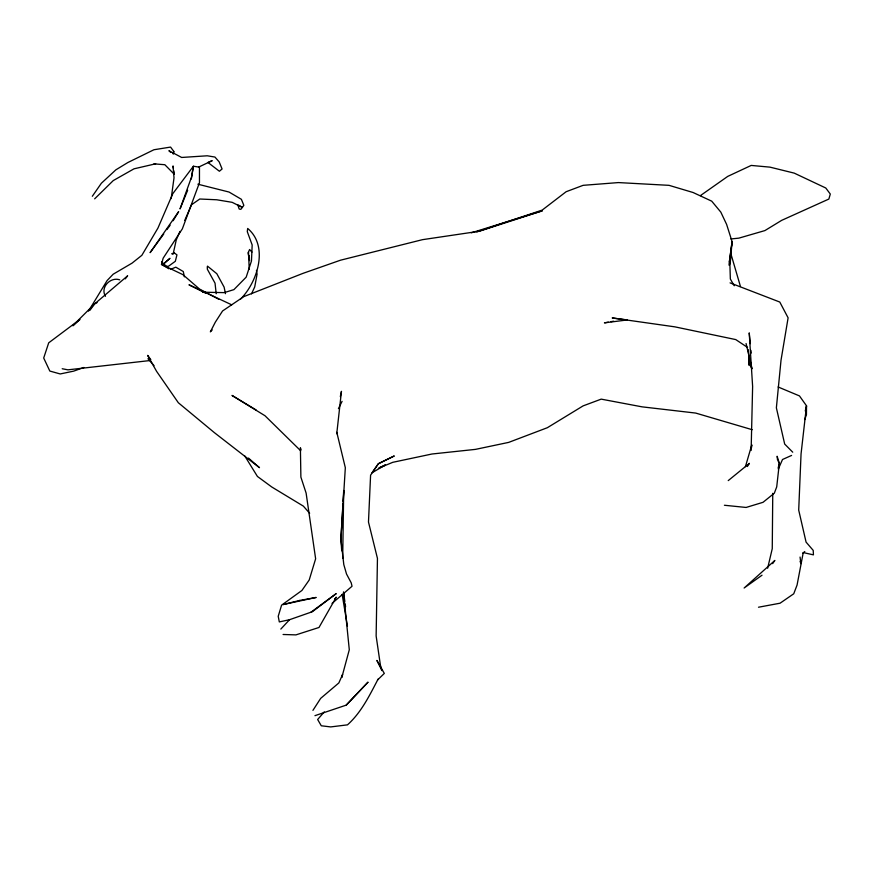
<?xml version="1.0" encoding="UTF-8"?>
<svg xmlns="http://www.w3.org/2000/svg" width="874" height="874" viewBox="0 0 874 874"><rect width="100%" height="100%" fill="white"/><g stroke="black" fill="none" stroke-linecap="round" stroke-linejoin="round"><path stroke-width="1.31" d="M772.758 493.329L772.255 548.675L767.645 568.231M342.684 558.431L343.701 490.5L343.078 501.283M751.127 450.471L752.623 386.461L749.226 332.885L750.285 343.668M342.925 503.981L340.904 539.05L341.712 550.806M751.629 447.291L751.804 444.833L745.413 466.694M336.752 433.712L341.461 391.323L340.325 396.588M173.511 153.879L173.795 151.431L170.583 147.083L153.933 149.749L127.855 162.52L115.86 169.84L101.362 183.256L92.327 196.268M729.353 262.189L732.095 241.661L726.611 224.4L720.821 212.131L711.72 201.162L693.093 192.509L669.047 185.343L618.421 182.579L583.133 185.332L566.134 191.723L542.219 210.077L476.723 231.916M171.184 198.606L174.013 177.848L173.019 165.94L173.402 168.343M729.277 262.331L732.095 241.661L730.369 261.413L729.386 265.095M191.319 178.973L193.394 166.246L199.469 167.163L199.458 182.721L182.349 228.846L163.143 258.212L161.482 264.44L168.966 268.81L161.592 261.807M173.172 253.908L176.253 239.935L179.946 231.435M805.26 410.977L806.516 405.831L799.459 395.911L778.1 386.974M341.898 677.153L349.294 649.764L343.471 591.895M778.155 467.983L779.346 463.362L777.128 456.261L777.521 459.91M341.865 677.142L342.575 674.553L338.839 682.944L320.66 698.381L312.936 710.365M729.156 265.193L730.369 261.413L729.058 263.773M173.008 153.813L173.795 151.431M804.725 419.575L806.44 414.713L806.516 405.831L801.054 453.912L798.705 510.099L806.068 542.109L813.224 550.402L813.432 554.87L803.25 552.565L797.066 585.067L793.734 593.785L780.078 603.202L758.501 607.222M187.648 190.259L180.033 208.93L191.559 177.007L193.394 166.246L172.801 193.657L157.943 228.07L141.861 255.306L132.072 263.129L113.15 274.228L107.087 280.587L88.493 311.155M184.698 220.499L191.559 204.724L199.775 199.01L216.73 199.775L232.156 202.331L242.36 207.422L243.835 205.335L241.388 199.305L229.032 192.04L197.874 184.196M778.308 469.054L782.514 459.495L791.604 455.43M378.147 679.022C369.636 695.191 361.454 712.321 347.481 724.852L330.689 726.917L321.282 725.781L317.644 719.499L324.265 711.895M251.526 293.85L254.716 286.923L257.087 274.152L256.453 270.361M338.435 408.628L342.084 401.352M173.128 220.729L178.657 211.628L150.099 252.662L163.733 233.992M747.346 466.53L749.4 463.351L728.228 480.613M772.649 563.632L774.867 560.431L744.124 588.016L762.03 575.201M166.934 229.6L170.146 225.208M89.913 310.325L94.665 303.857L127.637 275.802L125.277 278.872M334.578 599.029L336.272 597.161L318.988 627.477L295.936 634.885L283.089 634.491M280.827 629.083L289.556 619.699L312.357 611.724L336.228 593.61L310.773 612.357M346.191 705.143L367.91 682.266L346.191 705.143L314.957 715.664M240.295 299.356C257.393 282.477 269.094 246.37 247.67 228.442L247.287 231.676L252.171 244.971L251.461 260.987L246.184 277.145L233.904 289.633L224.203 292.626L202.702 292.2M212.185 329.957L210.35 331.858L215.31 322.189L222.564 310.969L243.791 296.625L302.972 273.365L340.499 260.201L422.459 239.673L479.356 231.239L542.295 210.831L471.283 232.834M94.654 198.846L113.259 180.579L134.006 168.824L155.67 163.799M377.502 680.027L384.309 673.417L376.902 660.427L381.938 670.598L380.387 665.016L376.137 635.966L377.448 558.388L368.478 522.051L370.587 475.172L378.366 463.723L394.076 456.042L378.366 463.723L372.018 472.779L385.456 464.902L379.524 467.601M72.881 325.576L94.665 303.857L97.08 302.623M73.066 325.74L79.927 319.458L48.704 342.827L43.7 358.012L49.829 371.057L60.208 373.952L73.689 371.133L83.904 367.473M802.791 553.297L804.779 551.527M332.065 603.377L352.036 586.257L351.217 582.849L346.519 574.01L343.799 564.582L340.904 539.05L345.328 467.721L336.796 432.302M164.673 262.866L169.971 258.311L163.438 264.112L161.963 262.495M170.878 269.225L175.816 267.171L183.3 271.552L184.348 276.839M700.402 195.623L727.758 176.384L751.203 165.426L769.972 167.142L794.248 173.128L825.788 188.008L830.3 194.05L828.858 199.053L781.684 220.346L764.914 230.583L738.847 238.143L730.926 238.952M198.824 167.01L212.207 160.663L207.936 162.455L219.396 171.249L222.083 168.977L219.199 161.909L214.938 157.047L207.258 155.791L181.65 157.462L168.911 150.678L170.758 152.469M378.387 468.278L392.797 462.313L431.953 454.01L475.522 449.367L508.69 442.386L547.342 427.714L583.122 405.875L601.203 399.134L642.073 406.847L695.704 413.074L752.219 429.702M172.047 253.897L174.472 253.143L172.047 253.711M289.556 619.699L279.309 621.927L278.216 616.301L281.581 605.169L301.912 590.474L309.199 580.019L315.634 558.792L306.108 493.067L300.885 477.106L300.394 447.761L301.027 449.739M608.37 322.145L604.426 322.856L627.357 319.939L612.182 317.95L674.881 326.854L735.755 339.582L747.543 347.437M610.992 321.676L613.624 321.195M150.284 360.514L67.943 369.833L62.196 368.741M166.027 266.395L168.496 266.242L175.324 261.293L176.941 254.869L173.893 252.652M153.911 163.864L164.836 164.716L174.352 174.352L173.784 170.747M724.404 505.259L746.09 507.455L763.035 502.31L774.32 493.187L776.713 486.905L779.346 463.362L778.133 461.068M119.727 279.833C110.43 276.577 99.931 287.48 105.492 296.297M730.074 282.881L779.783 302.043L788.108 317.83L781.017 360.252L776.374 407.819L784.677 444.047L792.729 452.197M231.697 304.818L188.97 284.782L205.74 293.249M161.482 264.44L182.874 274.622L199.567 289.086L218.817 299.301M256.104 409.961L232.003 395.43L265.008 415.751L300.689 450.776M238.864 205.292L242.36 207.422L240.831 209.345L239.181 209.05L237.695 204.582M207.466 266.122L216.828 273.726L224.115 287.131L225.47 293.686M248.467 458.074L259.491 467.677L214.37 432.641L178.34 402.75L156.566 371.308L147.64 355.379L150.809 359.618M251.941 252.116L249.593 249.505L248.063 252.979L249.614 260.616M309.647 513.278L303.354 506.122L271.792 487.004L257.426 476.45L244.753 455.933M147.957 358.701L154.021 365.627M752.055 368.741L749.422 364.382L748.264 349.731M734.215 285.743L730.347 279.024L729.735 259.545M800.125 561.37L800.901 563.675L800.06 557.055M730.751 253.307L740.464 286.519M746.068 343.515L751.957 368.129M342.149 594.375L347.426 626.188M249.079 255.754L249.472 258.245M343.711 593.249L344.837 601.345M345.208 604.043L345.591 606.742M216.206 293.74L215.037 283.176L207.367 269.279L207.28 266.712M750.941 350.408L751.214 353.096M248.489 252.029L249.232 269.356M748.668 357.105L748.81 365.168M299.727 600.438L283.023 604.579L316.169 597.455L299.727 600.438"/></g></svg>
